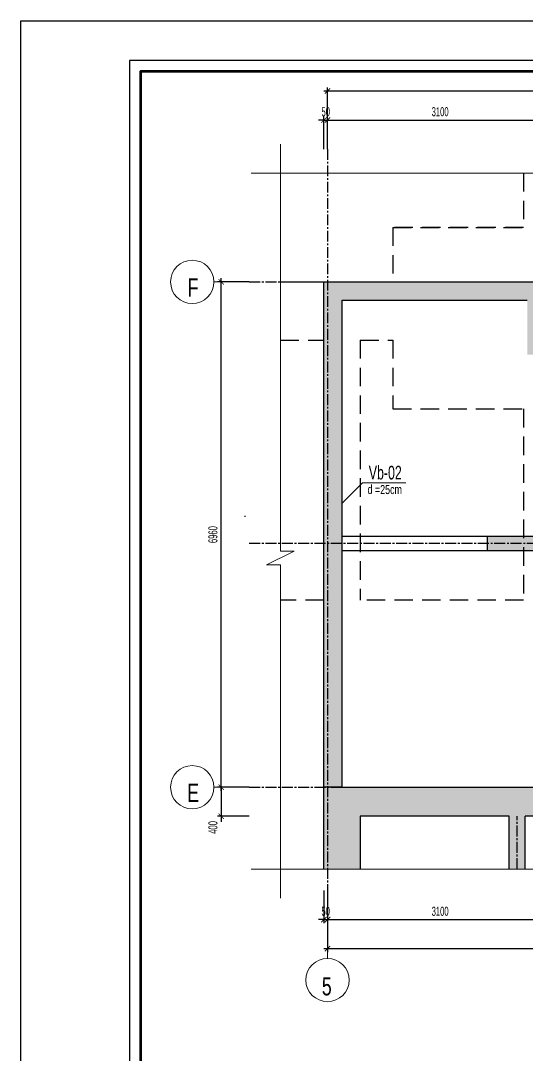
# Model space of a CAD drawing. Header units: millimetres. Extents: x 49116 to 95141, y 45601 to 60451.
# Drawn here: x 49116 to 52603, y 53326 to 60451 of the extents above; entities that cross this region are included whole.
import ezdxf
from ezdxf.enums import TextEntityAlignment as Align

# ---------------------------------------------------------------- set-up
doc = ezdxf.new("R2010")
doc.units = ezdxf.units.MM
doc.header["$MEASUREMENT"] = 0
doc.linetypes.add('CENTER2', pattern=[1.125, 0.75, -0.125, 0.125, -0.125])
doc.linetypes.add('HIDDEN', pattern=[9.525, 6.35, -3.175])
doc.layers.get('DEFPOINTS').update_dxf_attribs({"color": 252})
for name, color, linetype in [('10Midtext', 3, 'Continuous'), ('CDC-KHUNGTEN', 7, 'Continuous'), ('CDC.01.AXIS', 160, 'CENTER2'), ('CDC.02.DIM', 1, 'Continuous'), ('CDC.04.HIDDEN', 8, 'HIDDEN'), ('CDC.06.TEXT', 2, 'Continuous'), ('CDC.09.COLUMN', 4, 'Continuous'), ('CDC.10.HATCH', 251, 'Continuous'), ('CDC.16.BIGTEXT', 6, 'Continuous')]:
    doc.layers.add(name, color=color, linetype=linetype)
doc.layers.add('KCS_CHI', color=1, linetype='Continuous', lineweight=15)
doc.styles.add('arial', font='arial.ttf', dxfattribs={"width": 0.6})
doc.dimstyles.new('dim50', dxfattribs={"dimscale": 25, "dimtxt": 2.5, "dimasz": 1.5, "dimexe": 1, "dimexo": 0, "dimgap": 1, "dimtad": 1, "dimdec": 0, "dimlfac": 2, "dimzin": 0, "dimdsep": 46, "dimtxsty": 'arial', "dimblk1": 'ARCHTICK', "dimblk2": 'ARCHTICK', "dimsah": 1, "dimcen": 0.09, "dimdle": 1, "dimclrd": 256, "dimclre": 1, "dimclrt": 2, "dimadec": 0, "dimazin": 0, "dimtfac": 1, "dimtdec": 0, "dimtix": 1, "dimtmove": 2, "dimatfit": 0, "dimldrblk": 'DOT', "dimfxl": 50, "dimtolj": 1, "dimtzin": 0, "dimarcsym": 0})
pattern_1 = [(50, (39105.59, 84414.29), (143.45204, -12.55043), [15, -165]), (355, (39105.59, 84414.3), (-27.75027, 150.4384), [12, -132]), (100.4514, (39117.54, 84413.25), (115.7019, 137.8879), [12.74804, -140.2284]), (46.1842, (39105.59, 84454.3), (213.4482, -33.1038), [22.5, -247.5]), (96.6356, (39123.38, 84451.53), (186.9325, 194.8236), [19.122, -210.3426]), (351.1842, (39105.6, 84454.3), (186.9324, 194.8237), [18, -198]), (21, (39125.59, 84444.29), (119.3814, -80.52378), [15, -165]), (326, (39125.59, 84444.3), (48.66307, 145.03), [12, -132]), (71.4514, (39135.54, 84437.58), (168.0445, 64.5061), [12.74804, -140.2284]), (37.5, (39105.59, 84414.293), (2.43197, 66.57877), [0, -130.4, 0, -134, 0, -132.5]), (7.5, (39105.59, 84414.29), (52.61391, 78.88234), [0, -76.4, 0, -127.4, 0, -50.5]), (327.5, (39060.99, 84414.293), (106.76449, -4.510974), [0, -50, 0, -156, 0, -207]), (317.5, (39040.99, 84414.29), (116.63723, 20.021), [0, -65, 0, -103.6, 0, -147]), (45, (39105.59, 84414.29), (-60.10408, 60.10408), []), (45, (39105.59, 84438.79), (-60.10408, 60.10408), [])]

# ---------------------------------------------------------------- blocks, each defined once
blk = doc.blocks.new('_ArchTick')
at = {"color": 0, "linetype": 'ByBlock', "const_width": 0.15}
blk.add_lwpolyline([(-0.5, -0.5), (0.5, 0.5)], dxfattribs=at)
blk = doc.blocks.new('*D2')
at = {"layer": 'CDC.02.DIM', "color": 1, "lineweight": -2, "transparency": 16777216}
for p, q in [((50688.2, 58652.3), (50471, 58652.3)), ((50688.2, 55172.3), (50471, 55172.3))]:
    blk.add_line(p, q, dxfattribs=at)
at = {"layer": 'CDC.02.DIM', "lineweight": -2, "transparency": 16777216}
blk.add_line((50496, 55147.3), (50496, 58677.3), dxfattribs=at)
at = {"layer": 'DEFPOINTS', "color": 0, "transparency": 16777216}
for p in [(50496, 58652.3), (50688.2, 58652.3), (50688.2, 55172.3)]:
    blk.add_point(p, dxfattribs=at)
at = {"layer": 'CDC.02.DIM', "lineweight": -2, "transparency": 16777216, "xscale": 37.5, "yscale": 37.5, "zscale": 37.5}
for p, rotation in [((50496, 58652.3), 90), ((50496, 55172.3), 270)]:
    blk.add_blockref('_ArchTick', p, dxfattribs=dict(at, rotation=rotation))
at = {"layer": 'CDC.02.DIM', "color": 2, "transparency": 16777216, "insert": (50439, 56912.3), "char_height": 62.5, "attachment_point": 5, "rotation": 90, "style": 'arial'}
blk.add_mtext('\\A1;6960', dxfattribs=at)
blk = doc.blocks.new('_DOT')
at = {"color": 0, "linetype": 'ByBlock'}
blk.add_line((-0.5, 0), (-1, 0), dxfattribs=at)
at = {"color": 0, "linetype": 'ByBlock', "const_width": 0.5}
blk.add_lwpolyline([(-0.25, 0, 1), (0.25, 0, 1)], format="xyb", close=True, dxfattribs=at)
blk = doc.blocks.new('*D3')
at = {"layer": 'CDC.02.DIM', "color": 1, "lineweight": -2, "transparency": 16777216}
for p, q in [((51202.8, 59567.2), (51202.8, 59792.2)), ((51227.8, 59567.2), (51227.8, 59792.2))]:
    blk.add_line(p, q, dxfattribs=at)
at = {"layer": 'CDC.02.DIM', "lineweight": -2, "transparency": 16777216}
for p, q in [((51202.8, 59767.2), (51165.3, 59767.2)), ((51202.8, 59767.2), (51227.8, 59767.2)), ((51227.8, 59767.2), (51265.3, 59767.2))]:
    blk.add_line(p, q, dxfattribs=at)
at = {"layer": 'DEFPOINTS', "color": 0, "transparency": 16777216}
for p in [(51227.8, 59767.2), (51202.8, 59567.2), (51227.8, 59567.2)]:
    blk.add_point(p, dxfattribs=at)
at = {"layer": 'CDC.02.DIM', "lineweight": -2, "transparency": 16777216, "xscale": 37.5, "yscale": 37.5, "zscale": 37.5}
blk.add_blockref('_ArchTick', (51202.8, 59767.2), dxfattribs=at)
at = {"layer": 'CDC.02.DIM', "lineweight": -2, "transparency": 16777216, "xscale": 37.5, "yscale": 37.5, "zscale": 37.5, "rotation": 180}
blk.add_blockref('_ArchTick', (51227.8, 59767.2), dxfattribs=at)
at = {"layer": 'CDC.02.DIM', "color": 2, "transparency": 16777216, "insert": (51215.3, 59824.1), "char_height": 62.5, "attachment_point": 5, "style": 'arial'}
blk.add_mtext('\\A1;50', dxfattribs=at)
blk = doc.blocks.new('*D10')
at = {"layer": 'CDC.02.DIM', "color": 1, "lineweight": -2, "transparency": 16777216}
for p, q in [((51227.8, 59567.2), (51227.8, 59792.2)), ((52777.8, 59567.2), (52777.8, 59792.2))]:
    blk.add_line(p, q, dxfattribs=at)
at = {"layer": 'CDC.02.DIM', "lineweight": -2, "transparency": 16777216}
blk.add_line((51202.8, 59767.2), (52802.8, 59767.2), dxfattribs=at)
at = {"layer": 'DEFPOINTS', "color": 0, "transparency": 16777216}
for p in [(52777.8, 59767.2), (51227.8, 59567.2), (52777.8, 59567.2)]:
    blk.add_point(p, dxfattribs=at)
at = {"layer": 'CDC.02.DIM', "lineweight": -2, "transparency": 16777216, "xscale": 37.5, "yscale": 37.5, "zscale": 37.5, "rotation": 180}
blk.add_blockref('_ArchTick', (51227.8, 59767.2), dxfattribs=at)
at = {"layer": 'CDC.02.DIM', "lineweight": -2, "transparency": 16777216, "xscale": 37.5, "yscale": 37.5, "zscale": 37.5}
blk.add_blockref('_ArchTick', (52777.8, 59767.2), dxfattribs=at)
at = {"layer": 'CDC.02.DIM', "color": 2, "transparency": 16777216, "insert": (52002.8, 59824.1), "char_height": 62.5, "attachment_point": 5, "style": 'arial'}
blk.add_mtext('\\A1;3100', dxfattribs=at)
blk = doc.blocks.new('*D11')
at = {"layer": 'CDC.02.DIM', "lineweight": -2, "transparency": 16777216}
blk.add_line((51202.8, 59967.2), (58402.8, 59967.2), dxfattribs=at)
at = {"layer": 'CDC.02.DIM', "color": 1, "lineweight": -2, "transparency": 16777216}
for p, q in [((51227.8, 59567.2), (51227.8, 59992.2)), ((58377.8, 59567.2), (58377.8, 59992.2))]:
    blk.add_line(p, q, dxfattribs=at)
at = {"layer": 'DEFPOINTS', "color": 0, "transparency": 16777216}
for p in [(58377.8, 59967.2), (51227.8, 59567.2), (58377.8, 59567.2)]:
    blk.add_point(p, dxfattribs=at)
at = {"layer": 'CDC.02.DIM', "lineweight": -2, "transparency": 16777216, "xscale": 37.5, "yscale": 37.5, "zscale": 37.5, "rotation": 180}
blk.add_blockref('_ArchTick', (51227.8, 59967.2), dxfattribs=at)
at = {"layer": 'CDC.02.DIM', "lineweight": -2, "transparency": 16777216, "xscale": 37.5, "yscale": 37.5, "zscale": 37.5}
blk.add_blockref('_ArchTick', (58377.8, 59967.2), dxfattribs=at)
at = {"layer": 'CDC.02.DIM', "color": 2, "transparency": 16777216, "insert": (54802.8, 60024.1), "char_height": 62.5, "attachment_point": 5, "style": 'arial'}
blk.add_mtext('\\A1;14300', dxfattribs=at)
blk = doc.blocks.new('*D84')
at = {"layer": 'CDC.02.DIM', "color": 1, "lineweight": -2, "transparency": 16777216}
for p, q in [((50688.2, 55172.3), (50471, 55172.3)), ((50688.2, 54972.3), (50471, 54972.3))]:
    blk.add_line(p, q, dxfattribs=at)
at = {"layer": 'CDC.02.DIM', "lineweight": -2, "transparency": 16777216}
for p, q in [((50496, 55172.3), (50496, 55209.8)), ((50496, 55172.3), (50496, 54972.3)), ((50496, 54972.3), (50496, 54934.8))]:
    blk.add_line(p, q, dxfattribs=at)
at = {"layer": 'DEFPOINTS', "color": 0, "transparency": 16777216}
for p in [(50688.2, 55172.3), (50496, 54972.3), (50688.2, 54972.3)]:
    blk.add_point(p, dxfattribs=at)
at = {"layer": 'CDC.02.DIM', "lineweight": -2, "transparency": 16777216, "xscale": 37.5, "yscale": 37.5, "zscale": 37.5}
for p, rotation in [((50496, 55172.3), 270), ((50496, 54972.3), 90)]:
    blk.add_blockref('_ArchTick', p, dxfattribs=dict(at, rotation=rotation))
at = {"layer": 'CDC.02.DIM', "color": 2, "transparency": 16777216, "insert": (50439, 54895.6), "char_height": 62.5, "attachment_point": 5, "rotation": 90, "style": 'arial'}
blk.add_mtext('\\A1;400', dxfattribs=at)
blk = doc.blocks.new('*D85')
at = {"layer": 'CDC.02.DIM', "color": 1, "lineweight": -2, "transparency": 16777216}
for p, q in [((51202.8, 54460.9), (51202.8, 54235.8)), ((51227.8, 54460.9), (51227.8, 54235.8))]:
    blk.add_line(p, q, dxfattribs=at)
at = {"layer": 'CDC.02.DIM', "lineweight": -2, "transparency": 16777216}
for p, q in [((51202.8, 54260.8), (51165.3, 54260.8)), ((51202.8, 54260.8), (51227.8, 54260.8)), ((51227.8, 54260.8), (51265.3, 54260.8))]:
    blk.add_line(p, q, dxfattribs=at)
at = {"layer": 'DEFPOINTS', "color": 0, "transparency": 16777216}
for p in [(51202.8, 54460.9), (51227.8, 54460.9), (51227.8, 54260.8)]:
    blk.add_point(p, dxfattribs=at)
at = {"layer": 'CDC.02.DIM', "lineweight": -2, "transparency": 16777216, "xscale": 37.5, "yscale": 37.5, "zscale": 37.5}
blk.add_blockref('_ArchTick', (51202.8, 54260.8), dxfattribs=at)
at = {"layer": 'CDC.02.DIM', "lineweight": -2, "transparency": 16777216, "xscale": 37.5, "yscale": 37.5, "zscale": 37.5, "rotation": 180}
blk.add_blockref('_ArchTick', (51227.8, 54260.8), dxfattribs=at)
at = {"layer": 'CDC.02.DIM', "color": 2, "transparency": 16777216, "insert": (51215.3, 54317.7), "char_height": 62.5, "attachment_point": 5, "style": 'arial'}
blk.add_mtext('\\A1;50', dxfattribs=at)
blk = doc.blocks.new('*D86')
at = {"layer": 'CDC.02.DIM', "color": 1, "lineweight": -2, "transparency": 16777216}
for p, q in [((51227.8, 54460.9), (51227.8, 54235.8)), ((52777.8, 54460.9), (52777.8, 54235.8))]:
    blk.add_line(p, q, dxfattribs=at)
at = {"layer": 'CDC.02.DIM', "lineweight": -2, "transparency": 16777216}
blk.add_line((51202.8, 54260.8), (52802.8, 54260.8), dxfattribs=at)
at = {"layer": 'DEFPOINTS', "color": 0, "transparency": 16777216}
for p in [(51227.8, 54460.9), (52777.8, 54460.9), (52777.8, 54260.8)]:
    blk.add_point(p, dxfattribs=at)
at = {"layer": 'CDC.02.DIM', "lineweight": -2, "transparency": 16777216, "xscale": 37.5, "yscale": 37.5, "zscale": 37.5, "rotation": 180}
blk.add_blockref('_ArchTick', (51227.8, 54260.8), dxfattribs=at)
at = {"layer": 'CDC.02.DIM', "lineweight": -2, "transparency": 16777216, "xscale": 37.5, "yscale": 37.5, "zscale": 37.5}
blk.add_blockref('_ArchTick', (52777.8, 54260.8), dxfattribs=at)
at = {"layer": 'CDC.02.DIM', "color": 2, "transparency": 16777216, "insert": (52002.8, 54317.8), "char_height": 62.5, "attachment_point": 5, "style": 'arial'}
blk.add_mtext('\\A1;3100', dxfattribs=at)
blk = doc.blocks.new('*D92')
at = {"layer": 'CDC.02.DIM', "color": 1, "lineweight": -2, "transparency": 16777216}
for p, q in [((51227.8, 54460.9), (51227.8, 54035.8)), ((58802.8, 54460.9), (58802.8, 54035.8))]:
    blk.add_line(p, q, dxfattribs=at)
at = {"layer": 'CDC.02.DIM', "lineweight": -2, "transparency": 16777216}
blk.add_line((51202.8, 54060.8), (58827.8, 54060.8), dxfattribs=at)
at = {"layer": 'DEFPOINTS', "color": 0, "transparency": 16777216}
for p in [(51227.8, 54460.9), (58802.8, 54460.9), (58802.8, 54060.8)]:
    blk.add_point(p, dxfattribs=at)
at = {"layer": 'CDC.02.DIM', "lineweight": -2, "transparency": 16777216, "xscale": 37.5, "yscale": 37.5, "zscale": 37.5, "rotation": 180}
blk.add_blockref('_ArchTick', (51227.8, 54060.8), dxfattribs=at)
at = {"layer": 'CDC.02.DIM', "lineweight": -2, "transparency": 16777216, "xscale": 37.5, "yscale": 37.5, "zscale": 37.5}
blk.add_blockref('_ArchTick', (58802.8, 54060.8), dxfattribs=at)
at = {"layer": 'CDC.02.DIM', "color": 2, "transparency": 16777216, "insert": (55015.3, 54117.7), "char_height": 62.5, "attachment_point": 5, "style": 'arial'}
blk.add_mtext('\\A1;15150', dxfattribs=at)
blk = doc.blocks.new('KHUNG A1')
at = {"layer": 'CDC-KHUNGTEN', "color": 8}
blk.add_lwpolyline([(10368.18, 709.17), (10447.22, 709.17), (10447.22, 1281.17), (9647.22, 1281.17), (9647.22, 709.17), (10368.18, 709.17)], dxfattribs=at)
at = {"layer": 'CDC-KHUNGTEN', "color": 255, "lineweight": 60}
blk.add_lwpolyline([(10366.22, 712.17), (10366.22, 1278.17), (9650.22, 1278.17), (9650.22, 712.17), (10366.22, 712.17)], close=True, dxfattribs=at)
at = {"layer": 'DEFPOINTS', "color": 1, "ltscale": 0.2}
blk.add_lwpolyline([(9617.22, 698.17), (9617.22, 1292.17), (10458.22, 1292.17), (10458.22, 698.17), (9617.22, 698.17)], close=True, dxfattribs=at)

msp = doc.modelspace()

# ---------------------------------------------------------------- hatches: boundary and pattern name
at = {"layer": 'CDC.10.HATCH'}
h = msp.add_hatch(dxfattribs=at)
h.set_pattern_fill('CHAU-01', color=256, scale=20, style=0, pattern_type=2)
h.set_pattern_definition(pattern_1)
h.paths.add_polyline_path([(52777.85, 58652.3), (52602.85, 58652.3), (51227.85, 58652.3), (51227.85, 56852.3), (51327.85, 56852.3), (51327.85, 58527.3), (52602.85, 58527.3), (52602.85, 58152.3), (52727.85, 58152.3), (52727.85, 57777.3), (52777.85, 57777.3)])
h.paths.add_polyline_path([(51227.85, 58652.3), (51202.85, 58652.3), (51202.85, 56852.3), (51227.85, 56852.3)])
h.paths.add_polyline_path([(51327.85, 56852.3), (51227.85, 56852.3), (51227.85, 55172.3), (51327.85, 55172.3)])
h.paths.add_polyline_path([(51227.85, 56852.3), (51202.85, 56852.3), (51202.85, 55172.3), (51227.85, 55172.3)])
h.paths.add_polyline_path([(52952.85, 58527.3), (54202.85, 58527.3), (54202.85, 58652.3), (52777.85, 58652.3), (52777.85, 57777.3), (52827.85, 57777.3), (52827.85, 58152.3), (52952.85, 58152.3)])
h.paths.add_polyline_path([(52827.85, 57277.3), (52777.85, 57277.3), (52777.85, 56852.3), (52977.85, 56852.3), (52977.85, 56902.3), (52827.85, 56902.3)])
h.paths.add_polyline_path([(52777.85, 57277.3), (52727.85, 57277.3), (52727.85, 56902.3), (52577.85, 56902.3), (52577.85, 56852.3), (52777.85, 56852.3)], flags=17)
h.paths.add_polyline_path([(52577.85, 56852.3), (52327.85, 56852.3), (52327.85, 56802.3), (52577.85, 56802.3)])
h.paths.add_polyline_path([(52577.85, 56902.3), (52327.85, 56902.3), (52327.85, 56852.3), (52577.85, 56852.3)], flags=16)
h.paths.add_polyline_path([(52777.85, 56852.3), (52577.85, 56852.3), (52577.85, 56802.3), (52727.85, 56802.3), (52727.85, 56237.3), (52777.85, 56237.3)])
h.paths.add_polyline_path([(52977.85, 56852.3), (52777.85, 56852.3), (52777.85, 56237.3), (52827.85, 56237.3), (52827.85, 56802.3), (52977.85, 56802.3)])
h.paths.add_polyline_path([(54202.85, 56852.3), (52977.85, 56852.3), (52977.85, 56802.3), (54202.85, 56802.3)])
h.paths.add_polyline_path([(54202.85, 56902.3), (52977.85, 56902.3), (52977.85, 56852.3), (54202.85, 56852.3)])
h.paths.add_polyline_path([(52827.85, 55737.3), (52777.85, 55737.3), (52777.85, 55172.3), (52827.85, 55172.3)])
h.paths.add_polyline_path([(52777.85, 55737.3), (52727.85, 55737.3), (52727.85, 55172.3), (52777.85, 55172.3)])
h = msp.add_hatch(dxfattribs=at)
h.set_pattern_fill('CHAU-01', color=256, scale=20, style=0, pattern_type=2)
h.set_pattern_definition(pattern_1)
h.paths.add_polyline_path([(51452.85, 54972.3), (52477.85, 54972.3), (52477.85, 54608.82), (52587.85, 54608.82), (52587.85, 54972.3), (52777.85, 54972.3), (52777.85, 55172.3), (51227.85, 55172.3), (51227.85, 54608.82), (51452.85, 54608.82)])
h.paths.add_polyline_path([(56342.85, 54972.3), (56827.85, 54972.3), (56827.85, 55172.3), (55402.85, 55172.3), (55402.85, 54972.3), (56232.85, 54972.3), (56232.85, 54608.82), (56342.85, 54608.82)])
h.paths.add_polyline_path([(58377.85, 55172.3), (56890.35, 55172.3), (56827.85, 55172.3), (56827.85, 54972.3), (58152.85, 54972.3), (58152.85, 54608.82), (58377.85, 54608.82)])
h.paths.add_polyline_path([(51227.85, 55172.3), (51202.85, 55172.3), (51202.85, 54608.82), (51227.85, 54608.82)])
h.paths.add_polyline_path([(54850.55, 54608.82), (54857.85, 54608.82), (54857.85, 54972.3), (55402.85, 54972.3), (55402.85, 55172.3), (54202.85, 55172.3), (54202.85, 54972.3), (54747.85, 54972.3), (54747.85, 54718.82), (54850.55, 54513.42)])
h.paths.add_polyline_path([(58802.85, 55047.3), (58802.85, 55172.3), (58377.85, 55172.3), (58377.85, 54608.82), (58402.85, 54608.82), (58402.85, 55047.3)])

# ---------------------------------------------------------------- linework, layer by layer
at = {"layer": 'CDC.01.AXIS', "ltscale": 100}
for p, q in [((51227.85, 59567.18), (51227.85, 54460.88)), ((50688.22, 58652.3), (59498.48, 58652.3)), ((50688.22, 56852.3), (59448.48, 56852.3)), ((50688.22, 55172.3), (59498.48, 55172.3)), ((52532.85, 54608.82), (52532.85, 54972.3))]:
    msp.add_line(p, q, dxfattribs=at)
at = {"layer": 'CDC.02.DIM'}
msp.add_lwpolyline([(50663.09, 57037.88), (50655.29, 57037.88)], dxfattribs=at)
at = {"layer": 'CDC.04.HIDDEN', "ltscale": 20}
for p, q in [((52577.85, 59401.31), (52577.85, 59027.3)), ((51677.85, 59027.3), (52577.85, 59027.3)), ((51677.85, 59027.3), (51677.85, 58652.3)), ((52577.85, 59027.3), (51677.85, 59027.3)), ((51677.85, 59027.3), (51677.85, 58652.3)), ((50902.95, 58652.3), (51677.85, 58652.3)), ((50902.95, 58252.3), (51202.85, 58252.3)), ((51452.85, 58252.3), (51677.85, 58252.3)), ((51452.85, 58252.3), (51452.85, 56459.8)), ((51677.85, 58252.3), (51677.85, 57777.3)), ((51677.85, 57777.3), (52577.85, 57777.3)), ((52577.85, 57777.3), (52577.85, 56459.8)), ((51202.85, 56459.8), (50902.95, 56459.8)), ((52577.85, 56459.8), (51452.85, 56459.8))]:
    msp.add_line(p, q, dxfattribs=at)
at = {"layer": 'CDC.09.COLUMN'}
for p, q in [((51202.85, 55172.3), (51202.85, 58652.3)), ((51202.85, 58652.3), (52602.85, 58652.3)), ((51327.85, 55172.3), (51327.85, 58527.3)), ((51327.85, 58527.3), (52602.85, 58527.3)), ((51327.85, 56902.3), (52727.85, 56902.3)), ((52327.85, 56802.3), (52327.85, 56902.3)), ((51327.85, 56802.3), (52727.85, 56802.3)), ((51202.85, 54608.82), (51202.85, 55172.3)), ((51327.85, 55172.3), (51202.85, 55172.3)), ((51327.85, 55172.3), (52727.85, 55172.3)), ((51452.85, 54972.3), (51452.85, 54608.82)), ((52477.85, 54972.3), (51452.85, 54972.3)), ((52477.85, 54608.82), (52477.85, 54972.3)), ((52587.85, 54608.82), (52587.85, 54972.3)), ((53612.85, 54972.3), (52587.85, 54972.3))]:
    msp.add_line(p, q, dxfattribs=at)
at = {"layer": 'KCS_CHI'}
for p, q in [((50445.96, 58652.3), (50495.96, 58652.3)), ((50445.96, 55172.3), (50495.96, 55172.3)), ((51227.85, 54060.83), (51227.85, 53993.82))]:
    msp.add_line(p, q, dxfattribs=at)
for points in [[(50902.95, 54408.82), (50902.95, 56703.18), (50807.55, 56703.18), (50998.35, 56798.58), (50902.95, 56798.58), (50902.95, 59601.31)], [(50702.95, 59401.31), (54755.15, 59401.31), (54755.15, 59496.71), (54850.55, 59305.91), (54850.55, 59401.31), (59454.21, 59401.31)], [(50702.95, 54608.82), (54755.15, 54608.82), (54755.15, 54704.22), (54850.55, 54513.42), (54850.55, 54608.82), (59454.21, 54608.82)]]:
    msp.add_lwpolyline(points, dxfattribs=at)
at = {"layer": 'KCS_CHI', "color": 1, "linetype": 'ByBlock'}
msp.add_lwpolyline([(51767.36, 57269.14), (51468.07, 57269.14), (51327.85, 57128.39)], dxfattribs=at)
at = {"layer": 'KCS_CHI'}
for centre in [(50296.81, 58652.3), (50296.81, 55172.3), (51227.85, 53844.68)]:
    msp.add_circle(centre, 149.14, dxfattribs=at)

# ---------------------------------------------------------------- block references
at = {"xscale": 24.99999999999999, "yscale": 24.99999999999999, "zscale": 24.99999999999999}
msp.add_blockref('KHUNG A1', (-191314.8, 28147.01), dxfattribs=at)

# ---------------------------------------------------------------- texts
at = {"layer": '10Midtext', "style": 'arial', "width": 0.65}
msp.add_text('Vb-02', height=93.75, dxfattribs=at).set_placement((51511.58, 57292.17))
at = {"layer": 'CDC.06.TEXT', "color": 2, "style": 'arial', "width": 0.7}
msp.add_text('d =25cm', height=62.5, dxfattribs=at).set_placement((51503.6, 57222.7), align=Align.MIDDLE_LEFT)
at = {"layer": 'CDC.16.BIGTEXT', "char_height": 125, "width": 116.16, "attachment_point": 8, "line_spacing_factor": 0.938532}
for s, insert in [('{\\fArial|b0|i0|c163|p34;\\W0.7;F}', (50302.09, 58551.56)), ('{\\fArial|b0|i0|c163|p34;\\W0.7;E}', (50302.09, 55071.56)), ('{\\fArial|b0|i0|c0|p34;\\W0.7;5}', (51222.57, 53737.32))]:
    msp.add_mtext(s, dxfattribs=dict(at, insert=insert))

# ---------------------------------------------------------------- dimensions: what is measured, and where the dimension line sits
at = {"layer": 'CDC.02.DIM'}
for base, p1, p2, picture, middle in [((58377.85, 59967.17), (51227.85, 59567.18), (58377.85, 59567.18), '*D11', (54802.85, 60024.1)), ((51227.85, 59767.18), (51202.85, 59567.18), (51227.85, 59567.18), '*D3', (51215.35, 59824.09)), ((52777.85, 59767.18), (51227.85, 59567.18), (52777.85, 59567.18), '*D10', (52002.85, 59824.11)), ((51227.85, 54260.83), (51202.85, 54460.88), (51227.85, 54460.88), '*D85', (51215.35, 54317.74)), ((52777.85, 54260.83), (51227.85, 54460.88), (52777.85, 54460.88), '*D86', (52002.85, 54317.76)), ((58802.85, 54060.83), (51227.85, 54460.88), (58802.85, 54460.88), '*D92', (55015.35, 54117.74))]:
    dim = msp.add_linear_dim(base=base, p1=p1, p2=p2, dimstyle='dim50', dxfattribs=at)
    dim.commit()
    dim.dimension.update_dxf_attribs({"geometry": picture, "text_midpoint": middle})
dim = msp.add_linear_dim(base=(50495.96, 58652.3), p1=(50688.22, 55172.3), p2=(50688.22, 58652.3), angle=90, dimstyle='dim50', dxfattribs=at)
dim.commit()
dim.dimension.update_dxf_attribs({"geometry": '*D2', "text_midpoint": (50439.05, 56912.3)})
dim = msp.add_linear_dim(base=(50495.96, 54972.3), p1=(50688.22, 55172.3), p2=(50688.22, 54972.3), angle=90, dimstyle='dim50', dxfattribs=at)
dim.commit()
dim.dimension.update_dxf_attribs({"geometry": '*D84', "text_midpoint": (50439.05, 54895.57), "dimtype": 160})

doc.saveas('drawing.dxf')
